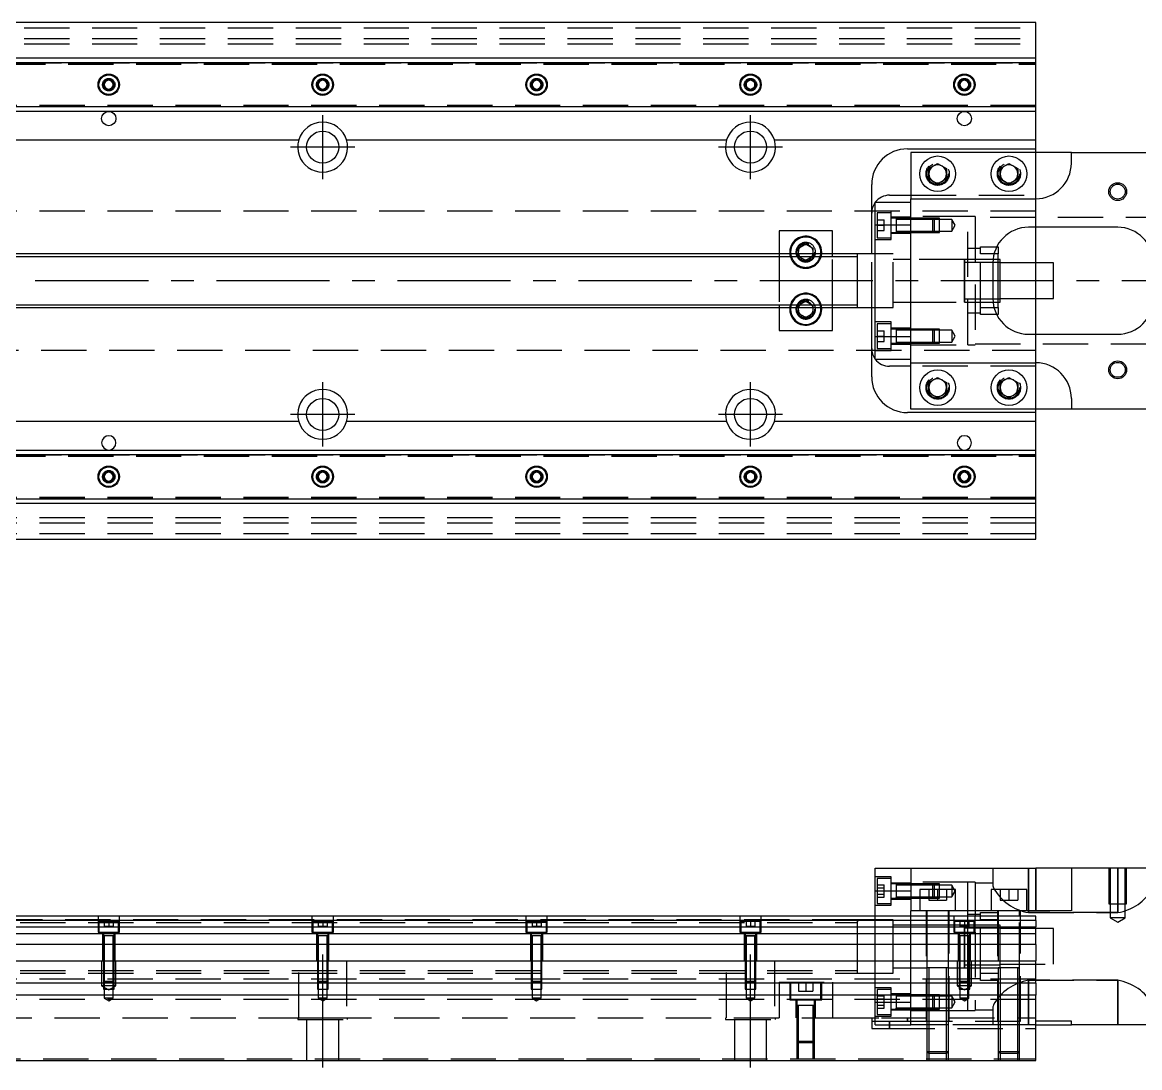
# Model space of a CAD drawing. Extents: x -11 to 962, y -257 to 77.
# Drawn here: x 475.8 to 789.2, y -220.8 to 72.5 of the extents above; entities that cross this region are included whole.
import ezdxf

# ---------------------------------------------------------------- set-up
doc = ezdxf.new("R2010")
doc.units = 0
doc.linetypes.add('CENTER', pattern=[50.8, 31.75, -6.35, 6.35, -6.35])
doc.linetypes.add('DASHED', pattern=[19.05, 12.7, -6.35])
doc.layers.get('0').update_dxf_attribs({"linetype": 'CONTINUOUS'})
doc.layers.add('CENTER', color=1, linetype='CENTER')

msp = doc.modelspace()

# ---------------------------------------------------------------- linework, layer by layer
at = {"color": 7, "linetype": 'CONTINUOUS'}
for p, q in [((760, 72.5), (455, 72.5)), ((760, 62.5), (760, 72.5)), ((455, 62.5), (760, 62.5)), ((455, 61.247728), (760, 61.247728)), ((760, 61.247728), (760, 62.5)), ((760, 48.752272), (760, 61.247728)), ((498.75, 55.721688), (500, 56.443376)), ((500, 56.443376), (501.25, 55.721688)), ((558.75, 55.721688), (560, 56.443376)), ((560, 56.443376), (561.25, 55.721688)), ((618.75, 55.721688), (620, 56.443376)), ((620, 56.443376), (621.25, 55.721688)), ((678.75, 55.721688), (680, 56.443376)), ((680, 56.443376), (681.25, 55.721688)), ((738.75, 55.721688), (740, 56.443376)), ((740, 56.443376), (741.25, 55.721688)), ((498.75, 54.278312), (498.75, 55.721688)), ((500, 53.556624), (498.75, 54.278312)), ((501.25, 54.278312), (500, 53.556624)), ((501.25, 55.721688), (501.25, 54.278312)), ((558.75, 54.278312), (558.75, 55.721688)), ((560, 53.556624), (558.75, 54.278312)), ((561.25, 54.278312), (560, 53.556624)), ((561.25, 55.721688), (561.25, 54.278312)), ((618.75, 54.278312), (618.75, 55.721688)), ((620, 53.556624), (618.75, 54.278312)), ((621.25, 54.278312), (620, 53.556624)), ((621.25, 55.721688), (621.25, 54.278312)), ((678.75, 54.278312), (678.75, 55.721688)), ((680, 53.556624), (678.75, 54.278312)), ((681.25, 54.278312), (680, 53.556624)), ((681.25, 55.721688), (681.25, 54.278312)), ((738.75, 54.278312), (738.75, 55.721688)), ((740, 53.556624), (738.75, 54.278312)), ((741.25, 54.278312), (740, 53.556624)), ((741.25, 55.721688), (741.25, 54.278312)), ((760, 48.752272), (455, 48.752272)), ((760, 47.5), (455, 47.5)), ((760, 47.5), (760, 48.752272)), ((760, 39.5), (760, 47.5)), ((455, 39.5), (553.291796, 39.5)), ((566.708204, 39.5), (673.291796, 39.5)), ((686.708204, 39.5), (760, 39.5)), ((760, 37), (760, 39.5)), ((724, 37), (760, 37)), ((725, 36), (725, 23)), ((770, 36), (725, 36)), ((760, 36), (760, 37)), ((770, 33), (770, 36)), ((770, 36), (793, 36)), ((730, 31.443376), (732.5, 32.886752)), ((730, 28.556624), (730, 31.443376)), ((732.5, 32.886752), (735, 31.443376)), ((735, 31.443376), (735, 28.556624)), ((750, 31.443376), (752.5, 32.886752)), ((750, 28.556624), (750, 31.443376)), ((752.5, 32.886752), (755, 31.443376)), ((755, 31.443376), (755, 28.556624)), ((732.5, 27.113248), (730, 28.556624)), ((735, 28.556624), (732.5, 27.113248)), ((752.5, 27.113248), (750, 28.556624)), ((755, 28.556624), (752.5, 27.113248)), ((714, 7.5), (714, 27)), ((715, 22), (725, 22)), ((715, 15.652476), (715, 22)), ((719, 24), (725, 24)), ((725, 15.652476), (725, 23)), ((725, 23), (760, 23)), ((703, 14), (688, 14)), ((688, 14), (688, 7.5)), ((703, 7.5), (703, 14)), ((715, 15.652476), (725, 15.652476)), ((715, -15.652476), (715, 15.652476)), ((725, -15.652476), (725, 15.652476)), ((725, -15.652476), (725, 15.652476)), ((783, 15), (758, 15)), ((760, 5), (760, 15)), ((693.5, 9.1547), (695.5, 10.309402)), ((695.5, 10.309402), (697.5, 9.1547)), ((749.069714, 9.5), (749.5, 9.5)), ((749.5, 9.5), (749.5, 7.5)), ((710, 7.5), (455, 7.5)), ((693.5, 7.5), (693.5, 9.1547)), ((697.5, 9.1547), (697.5, 7.5)), ((710, 7.5), (709.995, 7.5)), ((710, -7.500006), (710, 7.500006)), ((710.005, 7.5), (710, 7.5)), ((715, 7.5), (710, 7.5)), ((710, -6.951128), (710, 6.951128)), ((749.5, 7.5), (748.317542, 7.5)), ((749.5, -7.5), (749.5, 7.5)), ((748, 5), (748, -5)), ((749.5, 5.125), (748.000782, 5.125)), ((750, 6), (749.5, 6)), ((750, 5.125), (749.5, 5.125)), ((750, -6), (750, 6)), ((765, 5), (750, 5)), ((765, -5), (765, 5)), ((748.000782, -5.125), (749.5, -5.125)), ((749.5, -5.125), (750, -5.125)), ((749.5, -6), (750, -6)), ((750, -5), (765, -5)), ((760, -15), (760, -5)), ((455, -7.5), (710, -7.5)), ((688, -7.5), (688, -14)), ((693.5, -9.1547), (693.5, -7.5)), ((695.5, -10.309402), (693.5, -9.1547)), ((697.5, -9.1547), (695.5, -10.309402)), ((697.5, -7.5), (697.5, -9.1547)), ((703, -14), (703, -7.5)), ((709.995, -7.5), (710, -7.5)), ((710, -7.5), (710.005, -7.5)), ((710, -7.5), (715, -7.5)), ((714, -27), (714, -7.5)), ((748.317542, -7.5), (749.5, -7.5)), ((749.5, -7.5), (749.5, -9.5)), ((749.5, -9.5), (749.069714, -9.5)), ((688, -14), (703, -14)), ((715, -15.652476), (725, -15.652476)), ((715, -22), (715, -15.652476)), ((725, -23), (725, -15.652476)), ((758, -15), (783, -15)), ((715, -22), (725, -22)), ((725, -24), (719, -24)), ((725, -23), (760, -23)), ((725, -36), (725, -23)), ((730, -28.556624), (732.5, -27.113248)), ((732.5, -27.113248), (735, -28.556624)), ((750, -28.556624), (752.5, -27.113248)), ((752.5, -27.113248), (755, -28.556624)), ((730, -31.443376), (730, -28.556624)), ((735, -28.556624), (735, -31.443376)), ((750, -31.443376), (750, -28.556624)), ((755, -28.556624), (755, -31.443376)), ((732.5, -32.886752), (730, -31.443376)), ((735, -31.443376), (732.5, -32.886752)), ((752.5, -32.886752), (750, -31.443376)), ((755, -31.443376), (752.5, -32.886752)), ((770, -33), (770, -36)), ((760, -37), (724, -37)), ((770, -36), (725, -36)), ((760, -37), (760, -36)), ((760, -39.5), (760, -37)), ((793, -36), (770, -36)), ((553.291796, -39.5), (455, -39.5)), ((673.291796, -39.5), (566.708204, -39.5)), ((760, -39.5), (686.708204, -39.5)), ((760, -47.5), (760, -39.5)), ((455, -47.5), (760, -47.5)), ((455, -48.752272), (760, -48.752272)), ((760, -48.752272), (760, -47.5)), ((760, -61.247728), (760, -48.752272)), ((498.75, -54.278312), (500, -53.556624)), ((498.75, -55.721688), (498.75, -54.278312)), ((500, -56.443376), (498.75, -55.721688)), ((500, -53.556624), (501.25, -54.278312)), ((501.25, -55.721688), (500, -56.443376)), ((501.25, -54.278312), (501.25, -55.721688)), ((558.75, -54.278312), (560, -53.556624)), ((558.75, -55.721688), (558.75, -54.278312)), ((560, -56.443376), (558.75, -55.721688)), ((560, -53.556624), (561.25, -54.278312)), ((561.25, -55.721688), (560, -56.443376)), ((561.25, -54.278312), (561.25, -55.721688)), ((618.75, -54.278312), (620, -53.556624)), ((618.75, -55.721688), (618.75, -54.278312)), ((620, -56.443376), (618.75, -55.721688)), ((620, -53.556624), (621.25, -54.278312)), ((621.25, -55.721688), (620, -56.443376)), ((621.25, -54.278312), (621.25, -55.721688)), ((678.75, -54.278312), (680, -53.556624)), ((678.75, -55.721688), (678.75, -54.278312)), ((680, -56.443376), (678.75, -55.721688)), ((680, -53.556624), (681.25, -54.278312)), ((681.25, -55.721688), (680, -56.443376)), ((681.25, -54.278312), (681.25, -55.721688)), ((738.75, -54.278312), (740, -53.556624)), ((738.75, -55.721688), (738.75, -54.278312)), ((740, -56.443376), (738.75, -55.721688)), ((740, -53.556624), (741.25, -54.278312)), ((741.25, -55.721688), (740, -56.443376)), ((741.25, -54.278312), (741.25, -55.721688)), ((760, -61.247728), (455, -61.247728)), ((760, -62.5), (455, -62.5)), ((760, -62.5), (760, -61.247728)), ((760, -72.5), (760, -62.5)), ((455, -72.5), (760, -72.5)), ((715, -164.8), (725, -164.8)), ((715, -171.147524), (715, -164.8)), ((725, -164.8), (725, -176.8)), ((725, -164.8), (760, -164.8)), ((760, -176.8), (760, -164.8)), ((770, -164.8), (760, -164.8)), ((770, -164.8), (770, -176.8)), ((793, -164.8), (770, -164.8)), ((715, -171.147524), (725, -171.147524)), ((715, -178.3), (715, -171.147524)), ((737.5, -170.8), (727.5, -170.8)), ((727.5, -170.8), (727.5, -176.8)), ((737.5, -176.8), (737.5, -170.8)), ((757.5, -170.8), (747.5, -170.8)), ((747.5, -170.8), (747.5, -176.8)), ((757.5, -176.8), (757.5, -170.8)), ((760, -178.3), (450.5, -178.3)), ((725, -178.3), (725, -176.8)), ((770, -176.8), (725, -176.8)), ((760, -179.552272), (760, -178.3)), ((760, -179.552272), (450.5, -179.552272)), ((450.5, -181.32668), (760, -181.32668)), ((622.75, -180.05), (617.25, -180.05)), ((710, -186.8), (710, -179.299994)), ((710, -194.300006), (710, -179.299994)), ((710, -190.8), (710, -180.05)), ((740, -186.8), (740, -180.799994)), ((740, -192.800006), (740, -180.799994)), ((740, -181.675), (740, -182.8)), ((741, -181.675), (740, -181.675)), ((742.75, -181.675), (741, -181.675)), ((744.5, -181.675), (742.75, -181.675)), ((749.5, -181.675), (744.5, -181.675)), ((750, -181.675), (749.5, -181.675)), ((760, -179.552272), (760, -181.32668)), ((760, -183.223076), (760, -181.32668)), ((760, -183.223076), (450.5, -183.223076)), ((740, -182.8), (740, -183.799788)), ((760, -186.277372), (760, -183.223076)), ((760, -186.277372), (450.5, -186.277372)), ((760, -186.277372), (760, -190.8)), ((0, -190.8), (760, -190.8)), ((710, -193.55), (710, -190.8)), ((760, -197.1), (760, -190.8)), ((710, -194.300006), (710, -193.55)), ((740, -191.925), (750, -191.925)), ((760, -197.1), (0, -197.1)), ((760, -197.1), (760, -200.5)), ((760, -200.5), (0, -200.5)), ((760, -218.8), (760, -200.5)), ((770, -207.8), (760, -207.8)), ((760, -208.8), (770, -208.8)), ((770, -208.8), (770, -207.8)), ((793, -208.8), (770, -208.8)), ((0, -218.8), (760, -218.8))]:
    msp.add_line(p, q, dxfattribs=at)
at = {"color": 3, "linetype": 'DASHED'}
for p, q in [((0, 71), (760, 71)), ((0, 68), (760, 68)), ((0, 66.5), (760, 66.5)), ((450.5, 61.1), (760, 61.1)), ((450.5, 60.8), (760, 60.8)), ((455, 61.1147), (760, 61.1147)), ((501.477374, 55.25955), (501.5, 55)), ((561.477374, 55.25955), (561.5, 55)), ((621.477374, 55.25955), (621.5, 55)), ((681.477374, 55.25955), (681.5, 55)), ((738.5, 55), (738.52041, 55.24661)), ((760, 49.2), (450.5, 49.2)), ((760, 48.9), (450.5, 48.9)), ((760, 48.8853), (455, 48.8853)), ((760, 24), (760, 36)), ((729.5, 30), (729.520026, 30.346056)), ((749.5, 30), (749.520026, 30.346056)), ((725, 24), (760, 24)), ((725, 15.652476), (725, 22)), ((760, 23), (760, 24)), ((760, 15), (760, 23)), ((760, 19.5), (61.969694, 19.5)), ((719.5, 19.55635), (715, 19.55635)), ((715.5, 19.05635), (715.5, 12.05635)), ((719.5, 19.05635), (715.5, 19.05635)), ((719.5, 11.55635), (719.5, 19.55635)), ((715.5, 17.05635), (717.5, 17.05635)), ((717.5, 15.55635), (717.5, 17.05635)), ((725, 17.80635), (719.5, 17.80635)), ((720.9, 17.55635), (719.5, 17.55635)), ((720.9, 17.55635), (720.895, 17.55635)), ((720.9, 17.556354), (720.9, 13.556344)), ((720.9, 17.556354), (720.9, 13.556344)), ((720.9, 17.55635), (720.9, 17.339888)), ((720.905, 17.55635), (720.9, 17.55635)), ((725, 17.55635), (720.9, 17.55635)), ((720.9, 17.339888), (720.9, 13.77281)), ((725, 17.20635), (720.9, 17.20635)), ((741, 18), (725, 18)), ((731.15, 17.55635), (725, 17.55635)), ((731.150006, 17.556344), (725, 17.556344)), ((731.5, 17.20635), (725, 17.20635)), ((731.15, 13.55635), (731.15, 17.55635)), ((731.5, 17.20635), (731.15, 17.55635)), ((733, 17.556344), (731.150006, 17.556344)), ((731.5, 17.20635), (731.5, 13.90635)), ((733, 17.20635), (731.5, 17.20635)), ((733, 13.556354), (733, 17.556344)), ((736.5, 17.20635), (733, 17.20635)), ((736.5, 17.20635), (736.5, 13.90635)), ((737.452628, 15.55635), (736.5, 17.20635)), ((741, -18), (741, 18)), ((743, 18), (741, 18)), ((743, 18), (743, -18)), ((798, 17.75), (743, 17.75)), ((715.5, 15.55635), (717.5, 15.55635)), ((715.5, 14.05635), (717.5, 14.05635)), ((717.5, 14.05635), (717.5, 15.55635)), ((719.5, 13.55635), (720.9, 13.55635)), ((719.5, 13.30635), (725, 13.30635)), ((720.895, 13.55635), (720.9, 13.55635)), ((720.9, 13.90635), (725, 13.90635)), ((720.9, 13.77281), (720.9, 13.55635)), ((720.9, 13.55635), (720.905, 13.55635)), ((720.9, 13.55635), (725, 13.55635)), ((725, 13.90635), (731.5, 13.90635)), ((725, 13.556354), (731.150006, 13.556354)), ((725, 13.55635), (731.15, 13.55635)), ((731.15, 13.55635), (731.5, 13.90635)), ((731.150006, 13.556354), (733, 13.556354)), ((731.5, 13.90635), (733, 13.90635)), ((733, 13.90635), (736.5, 13.90635)), ((736.5, 13.90635), (737.452628, 15.55635)), ((715, 11.55635), (719.5, 11.55635)), ((715.5, 12.05635), (719.5, 12.05635)), ((744.5, 9.5), (749.069714, 9.5)), ((744.5, 7.5), (744.5, 9.5)), ((688, 7.5), (688, 6.75)), ((688, 6.75), (688, -6.75)), ((693, 8), (693.018502, 8.303588)), ((693.5, 6.8453), (693.5, 7.5)), ((693.665064, 6.75), (693.5, 6.8453)), ((695.5, 5.690598), (693.665064, 6.75)), ((697.334936, 6.75), (695.5, 5.690598)), ((697.5, 6.8453), (697.334936, 6.75)), ((697.5, 7.5), (697.5, 6.8453)), ((703, 6.75), (703, 7.5)), ((703, -6.75), (703, 6.75)), ((710, 6.951128), (710, 7.5)), ((714, -7.5), (714, 7.5)), ((720, 7.5), (715, 7.5)), ((720, -7.5), (720, 7.5)), ((744.5, 9), (741, 9)), ((744.5, -7.5), (744.5, 7.5)), ((748.317542, 7.5), (744.5, 7.5)), ((725, 6), (720, 6)), ((740.005, 6), (725, 6)), ((748.050126, 6), (739.995, 6)), ((740, -6.000006), (740, 6.000006)), ((740, 5.325034), (740, 6)), ((740, 6), (740, -5.999164)), ((748.000782, 5.125), (740, 5.125)), ((749.5, 6), (748.050126, 6)), ((760, -5), (760, 5)), ((693.665064, -6.75), (695.5, -5.690598)), ((695.5, -5.690598), (697.334936, -6.75)), ((720, -6), (725, -6)), ((725, -6), (740.005, -6)), ((739.995, -6), (748.050126, -6)), ((740, -5.125), (748.000782, -5.125)), ((740, -6), (740, -5.325218)), ((740, -5.999164), (740, -6)), ((748.050126, -6), (749.5, -6)), ((688, -6.75), (688, -7.5)), ((693, -8), (693.018502, -7.696412)), ((693.5, -6.8453), (693.665064, -6.75)), ((693.5, -7.5), (693.5, -6.8453)), ((697.334936, -6.75), (697.5, -6.8453)), ((697.5, -6.8453), (697.5, -7.5)), ((703, -7.5), (703, -6.75)), ((710, -7.5), (710, -6.951128)), ((715, -7.5), (720, -7.5)), ((741, -9), (744.5, -9)), ((744.5, -7.5), (748.317542, -7.5)), ((744.5, -9.5), (744.5, -7.5)), ((719.5, -11.55635), (715, -11.55635)), ((715.5, -12.05635), (715.5, -19.05635)), ((719.5, -12.05635), (715.5, -12.05635)), ((719.5, -19.55635), (719.5, -11.55635)), ((749.069714, -9.5), (744.5, -9.5)), ((715.5, -14.05635), (717.5, -14.05635)), ((715.5, -15.55635), (717.5, -15.55635)), ((717.5, -15.55635), (717.5, -14.05635)), ((717.5, -17.05635), (717.5, -15.55635)), ((725, -13.30635), (719.5, -13.30635)), ((720.9, -13.55635), (719.5, -13.55635)), ((720.9, -13.55635), (720.895, -13.55635)), ((720.9, -13.556344), (720.9, -17.556354)), ((720.9, -13.556344), (720.9, -17.556354)), ((720.9, -13.55635), (720.9, -13.77281)), ((720.905, -13.55635), (720.9, -13.55635)), ((725, -13.55635), (720.9, -13.55635)), ((720.9, -13.77281), (720.9, -17.339888)), ((725, -13.90635), (720.9, -13.90635)), ((731.15, -13.55635), (725, -13.55635)), ((731.15, -13.556352), (725, -13.556354)), ((731.5, -13.90635), (725, -13.90635)), ((725, -22), (725, -15.652476)), ((731.15, -17.55635), (731.15, -13.55635)), ((731.5, -13.90635), (731.15, -13.55635)), ((733, -13.556354), (731.15, -13.556352)), ((731.5, -13.90635), (731.5, -17.20635)), ((733, -13.90635), (731.5, -13.90635)), ((733, -17.556344), (733, -13.556354)), ((736.5, -13.90635), (733, -13.90635)), ((736.5, -13.90635), (736.5, -17.20635)), ((737.452628, -15.55635), (736.5, -13.90635)), ((736.5, -17.20635), (737.452628, -15.55635)), ((760, -23), (760, -15)), ((715.5, -17.05635), (717.5, -17.05635)), ((719.5, -17.55635), (720.9, -17.55635)), ((719.5, -17.80635), (725, -17.80635)), ((720.895, -17.55635), (720.9, -17.55635)), ((720.9, -17.20635), (725, -17.20635)), ((720.9, -17.339888), (720.9, -17.55635)), ((720.9, -17.55635), (720.905, -17.55635)), ((720.9, -17.55635), (725, -17.55635)), ((725, -17.20635), (731.5, -17.20635)), ((725, -17.556344), (731.15, -17.556346)), ((725, -17.55635), (731.15, -17.55635)), ((725, -18), (741, -18)), ((731.15, -17.55635), (731.5, -17.20635)), ((731.15, -17.556346), (733, -17.556344)), ((731.5, -17.20635), (733, -17.20635)), ((733, -17.20635), (736.5, -17.20635)), ((741, -18), (743, -18)), ((743, -17.75), (798, -17.75)), ((61.969694, -19.5), (760, -19.5)), ((715, -19.55635), (719.5, -19.55635)), ((715.5, -19.05635), (719.5, -19.05635)), ((760, -24), (725, -24)), ((760, -24), (760, -23)), ((760, -36), (760, -24)), ((729.5, -30), (729.520026, -29.653944)), ((749.5, -30), (749.520026, -29.653944)), ((450.5, -48.9), (760, -48.9)), ((450.5, -49.2), (760, -49.2)), ((455, -48.8853), (760, -48.8853)), ((501.477374, -54.74045), (501.5, -55)), ((561.477374, -54.74045), (561.5, -55)), ((621.477374, -54.74045), (621.5, -55)), ((681.477374, -54.74045), (681.5, -55)), ((741.477374, -54.74045), (741.5, -55)), ((760, -60.8), (450.5, -60.8)), ((760, -61.1), (450.5, -61.1)), ((760, -61.1147), (455, -61.1147)), ((760, -66.5), (0, -66.5)), ((760, -68), (0, -68)), ((760, -71), (0, -71)), ((748, -164.8), (748, -169.768778)), ((758, -177.309874), (758, -164.8)), ((758, -164.8), (758, -176.8)), ((760, -164.8), (760, -176.8)), ((780.500006, -164.8), (780.500006, -174.8)), ((780.9, -164.8), (780.9, -174.8)), ((783, -164.8), (783, -177.309874)), ((783, -177.309874), (783, -164.8)), ((785.1, -174.8), (785.1, -164.8)), ((785.499994, -174.8), (785.499994, -164.8)), ((719.5, -167.24365), (715, -167.24365)), ((715.5, -167.74365), (715.5, -171.24365)), ((719.5, -167.74365), (715.5, -167.74365)), ((719.5, -175.24365), (719.5, -167.24365)), ((725, -168.99365), (719.5, -168.99365)), ((741, -168.8), (725, -168.8)), ((741, -176.8), (741, -168.8)), ((743, -168.8), (741, -168.8)), ((743, -168.8), (743, -178.3)), ((748, -169.05), (743, -169.05)), ((715.5, -169.5116), (717.5, -169.5116)), ((715.5, -170.377626), (717.5, -170.377626)), ((715.5, -171.24365), (715.5, -174.74365)), ((715.5, -172.109676), (717.5, -172.109676)), ((717.5, -170.377626), (717.5, -169.5116)), ((717.5, -172.109676), (717.5, -170.377626)), ((717.5, -172.975702), (717.5, -172.109676)), ((720.9, -169.24365), (719.5, -169.24365)), ((720.9, -169.24365), (720.895, -169.24365)), ((720.9, -169.243646), (720.9, -173.243656)), ((720.9, -169.243646), (720.9, -169.59365)), ((720.9, -169.24365), (720.9, -169.460318)), ((725, -169.24365), (720.9, -169.24365)), ((720.905, -169.24365), (720.9, -169.24365)), ((720.9, -169.460318), (720.9, -171.24365)), ((720.9, -169.59365), (720.9, -171.110606)), ((725, -169.59365), (720.9, -169.59365)), ((720.9, -171.110606), (720.9, -171.376696)), ((720.9, -171.24365), (720.9, -173.243656)), ((720.9, -171.24365), (720.9, -173.026942)), ((720.9, -171.376696), (720.9, -172.89365)), ((731.15, -169.24365), (725, -169.24365)), ((731.15, -169.243654), (725, -169.243656)), ((731.5, -169.59365), (725, -169.59365)), ((730, -170.8), (730, -173.8)), ((731.15, -170.8), (731.15, -169.24365)), ((731.5, -169.59365), (731.15, -169.24365)), ((733, -169.243656), (731.15, -169.243654)), ((731.15, -171.24365), (731.15, -170.8)), ((731.15, -173.24365), (731.15, -171.24365)), ((731.5, -169.59365), (731.5, -170.8)), ((733, -169.59365), (731.5, -169.59365)), ((731.5, -170.8), (731.5, -171.24365)), ((731.5, -171.24365), (731.5, -172.89365)), ((732.5, -170.8), (732.5, -173.8)), ((733, -170.8), (733, -169.243656)), ((736.5, -169.59365), (733, -169.59365)), ((733, -173.243646), (733, -170.8)), ((735, -170.8), (735, -173.8)), ((736.5, -169.59365), (736.5, -172.89365)), ((737.452628, -171.24365), (736.5, -169.59365)), ((736.5, -172.89365), (737.452628, -171.24365)), ((748, -169.768778), (748.034792, -170.0357)), ((748.034792, -170.0357), (748.13642, -170.341226)), ((750, -170.8), (750, -173.8)), ((752.5, -170.8), (752.5, -173.8)), ((755, -170.8), (755, -173.8)), ((715, -175.24365), (719.5, -175.24365)), ((715.5, -172.975702), (717.5, -172.975702)), ((715.5, -174.74365), (719.5, -174.74365)), ((719.5, -173.24365), (720.905, -173.24365)), ((719.5, -173.49365), (725, -173.49365)), ((720.895, -173.24365), (725, -173.24365)), ((720.9, -172.89365), (720.9, -173.243656)), ((720.9, -172.89365), (725, -172.89365)), ((720.9, -173.026942), (720.9, -173.24365)), ((720.9, -173.026942), (720.9, -173.24365)), ((720.9, -173.24365), (720.9, -173.026984)), ((725, -172.89365), (727.5, -172.89365)), ((725, -173.243646), (727.5, -173.243646)), ((725, -173.24365), (727.5, -173.24365)), ((727.5, -172.89365), (731.5, -172.89365)), ((727.5, -173.243646), (731.15, -173.243648)), ((727.5, -173.24365), (731.15, -173.24365)), ((730, -173.8), (732.5, -173.8)), ((731.15, -173.24365), (731.5, -172.89365)), ((731.15, -173.243648), (733, -173.243646)), ((731.5, -172.89365), (733, -172.89365)), ((732.5, -173.8), (735, -173.8)), ((733, -172.89365), (736.5, -172.89365)), ((750, -173.8), (752.5, -173.8)), ((752.5, -173.8), (755, -173.8)), ((780.500006, -174.8), (785.499994, -174.8)), ((780.9, -174.8), (780.9, -178.8)), ((785.1, -178.8), (785.1, -174.8)), ((497, -178.3), (497, -182.8)), ((503, -182.8), (503, -178.3)), ((557, -178.3), (557, -182.8)), ((563, -182.8), (563, -178.3)), ((617, -178.3), (617, -182.8)), ((623, -182.8), (623, -178.3)), ((677, -178.3), (677, -182.8)), ((683, -182.8), (683, -178.3)), ((715, -190.8), (715, -178.3)), ((725, -190.8), (725, -178.3)), ((729.25, -176.8), (729.25, -207.8)), ((729.5, -176.8), (729.5, -178.3)), ((729.5, -178.3), (729.5, -190.8)), ((735.5, -178.3), (735.5, -176.8)), ((735.5, -190.8), (735.5, -178.3)), ((735.75, -207.8), (735.75, -176.8)), ((737, -178.3), (737, -182.8)), ((741, -178.3), (741, -176.8)), ((744.5, -177.8), (741, -177.8)), ((741, -179.8), (741, -178.3)), ((743, -182.8), (743, -178.3)), ((744.5, -177.3), (749.5, -177.3)), ((744.5, -178.3), (744.5, -177.3)), ((744.5, -179.3), (744.5, -178.3)), ((749.25, -176.8), (749.25, -207.8)), ((749.5, -176.8), (749.5, -178.3)), ((749.5, -178.3), (749.5, -192.805)), ((755.5, -178.3), (755.5, -176.8)), ((755.5, -192.805), (755.5, -178.3)), ((755.75, -207.8), (755.75, -176.8)), ((758, -176.8), (758, -177.309874)), ((758, -177.309874), (783, -177.309874)), ((783, -177.309874), (758, -177.309874)), ((37, -180.05), (710, -180.05)), ((710.005, -179.3), (450.5, -179.3)), ((502.75, -179.8), (497.25, -179.8)), ((497.25, -179.8), (497.25, -182.8)), ((498.75, -179.8), (498.75, -181.1)), ((498.75, -181.1), (500, -181.1)), ((500, -179.8), (500, -181.1)), ((500, -181.1), (501.25, -181.1)), ((501.25, -179.8), (501.25, -181.1)), ((502.75, -182.8), (502.75, -179.8)), ((562.75, -179.8), (557.25, -179.8)), ((557.25, -179.8), (557.25, -182.8)), ((558.75, -179.8), (558.75, -181.1)), ((558.75, -181.1), (560, -181.1)), ((560, -179.8), (560, -181.1)), ((560, -181.1), (561.25, -181.1)), ((561.25, -179.8), (561.25, -181.1)), ((562.75, -182.8), (562.75, -179.8)), ((622.75, -179.8), (617.25, -179.8)), ((617.25, -179.8), (617.25, -182.8)), ((618.75, -179.8), (618.75, -181.1)), ((618.75, -181.1), (620, -181.1)), ((620, -179.8), (620, -181.1)), ((620, -181.1), (621.25, -181.1)), ((621.25, -179.8), (621.25, -181.1)), ((622.75, -182.8), (622.75, -179.8)), ((682.75, -179.8), (677.25, -179.8)), ((677.25, -179.8), (677.25, -182.8)), ((678.75, -179.8), (678.75, -181.1)), ((678.75, -181.1), (680, -181.1)), ((680, -179.8), (680, -181.1)), ((680, -181.1), (681.25, -181.1)), ((681.25, -179.8), (681.25, -181.1)), ((682.75, -182.8), (682.75, -179.8)), ((715, -179.3), (709.995, -179.3)), ((710, -179.3), (710, -179.849038)), ((710, -179.848872), (710, -179.3)), ((710, -186.599934), (710, -179.848872)), ((720, -179.3), (715, -179.3)), ((720, -186.8), (720, -179.3)), ((725, -180.8), (720, -180.8)), ((729.5, -180.8), (725, -180.8)), ((735.5, -180.8), (729.5, -180.8)), ((737.25, -180.8), (735.5, -180.8)), ((742.75, -179.8), (737.25, -179.8)), ((737.25, -179.8), (737.25, -182.8)), ((740.005, -180.8), (737.25, -180.8)), ((738.75, -179.8), (738.75, -181.1)), ((738.75, -181.1), (740, -181.1)), ((741, -180.8), (739.995, -180.8)), ((740, -179.8), (740, -181.1)), ((740, -180.8), (740, -182.799258)), ((740, -181.474966), (740, -180.8)), ((740, -181.1), (741.25, -181.1)), ((741, -182.8), (741, -179.8)), ((742.75, -180.8), (741, -180.8)), ((741.25, -179.8), (741.25, -181.1)), ((742.75, -182.8), (742.75, -179.8)), ((744.5, -180.8), (742.75, -180.8)), ((744.5, -194.3), (744.5, -179.3)), ((749.5, -179.3), (744.5, -179.3)), ((749.5, -180.8), (744.5, -180.8)), ((750, -180.8), (749.5, -180.8)), ((750, -186.8), (750, -180.8)), ((785.1, -178.8), (780.9, -178.8)), ((780.9, -178.8), (783, -180.012436)), ((783, -180.012436), (785.1, -178.8)), ((497, -182.8), (503, -182.8)), ((498.25, -182.8), (498.25, -190.8)), ((499.998804, -183.8), (498.499994, -183.8)), ((498.5, -182.8), (498.5, -183.8)), ((498.5, -183.795), (498.5, -183.8)), ((498.624678, -183.8), (498.5, -183.8)), ((498.5, -183.8), (498.5, -183.805)), ((498.5, -183.8), (498.5, -190.8)), ((499.998804, -183.8), (498.624678, -183.8)), ((498.75, -183.8), (498.75, -190.8)), ((501.500006, -183.8), (499.998804, -183.8)), ((501.37533, -183.8), (499.998804, -183.8)), ((501.25, -190.8), (501.25, -183.8)), ((501.5, -183.8), (501.37533, -183.8)), ((501.5, -183.8), (501.5, -182.8)), ((501.5, -183.8), (501.5, -183.795)), ((501.5, -183.805), (501.5, -183.8)), ((501.5, -190.8), (501.5, -183.8)), ((501.75, -190.8), (501.75, -182.8)), ((557, -182.8), (563, -182.8)), ((558.25, -182.8), (558.25, -190.8)), ((559.998804, -183.8), (558.499994, -183.8)), ((558.5, -182.8), (558.5, -183.8)), ((558.5, -183.795), (558.5, -183.8)), ((558.624678, -183.8), (558.5, -183.8)), ((558.5, -183.8), (558.5, -183.805)), ((558.5, -183.8), (558.5, -190.8)), ((559.998804, -183.8), (558.624678, -183.8)), ((558.75, -183.8), (558.75, -190.8)), ((561.500006, -183.8), (559.998804, -183.8)), ((561.37533, -183.8), (559.998804, -183.8)), ((561.25, -190.8), (561.25, -183.8)), ((561.5, -183.8), (561.37533, -183.8)), ((561.5, -183.8), (561.5, -182.8)), ((561.5, -183.8), (561.5, -183.795)), ((561.5, -183.805), (561.5, -183.8)), ((561.5, -190.8), (561.5, -183.8)), ((561.75, -190.8), (561.75, -182.8)), ((617, -182.8), (623, -182.8)), ((618.25, -182.8), (618.25, -190.8)), ((619.998804, -183.8), (618.499994, -183.8)), ((618.5, -182.8), (618.5, -183.8)), ((618.5, -183.795), (618.5, -183.8)), ((618.624678, -183.8), (618.5, -183.8)), ((618.5, -183.8), (618.5, -183.805)), ((618.5, -183.8), (618.5, -190.8)), ((619.998804, -183.8), (618.624678, -183.8)), ((618.75, -183.8), (618.75, -190.8)), ((621.500006, -183.8), (619.998804, -183.8)), ((621.37533, -183.8), (619.998804, -183.8)), ((621.25, -190.8), (621.25, -183.8)), ((621.5, -183.8), (621.37533, -183.8)), ((621.5, -183.8), (621.5, -182.8)), ((621.5, -183.8), (621.5, -183.795)), ((621.5, -183.805), (621.5, -183.8)), ((621.5, -190.8), (621.5, -183.8)), ((621.75, -190.8), (621.75, -182.8)), ((677, -182.8), (683, -182.8)), ((678.25, -182.8), (678.25, -190.8)), ((681.500006, -183.8), (678.499994, -183.8)), ((679.998804, -183.8), (678.499994, -183.8)), ((681.500006, -183.8), (678.499994, -183.8)), ((678.5, -182.8), (678.5, -183.8)), ((678.5, -183.795), (678.5, -183.8)), ((678.5, -183.8), (678.62467, -183.8)), ((678.624678, -183.8), (678.5, -183.8)), ((678.5, -183.8), (678.5, -183.805)), ((678.5, -183.8), (678.5, -190.8)), ((678.62467, -183.8), (681.375392, -183.8)), ((679.998804, -183.8), (678.624678, -183.8)), ((678.75, -183.8), (678.75, -190.8)), ((681.500006, -183.8), (679.998804, -183.8)), ((681.37533, -183.8), (679.998804, -183.8)), ((681.25, -190.8), (681.25, -183.8)), ((681.5, -183.8), (681.37533, -183.8)), ((681.375392, -183.8), (681.5, -183.8)), ((681.5, -183.8), (681.5, -182.8)), ((681.5, -183.8), (681.5, -183.795)), ((681.5, -183.805), (681.5, -183.8)), ((681.5, -190.8), (681.5, -183.8)), ((681.75, -190.8), (681.75, -182.8)), ((737, -182.8), (743, -182.8)), ((738.25, -182.8), (738.25, -190.8)), ((740, -183.8), (738.499994, -183.8)), ((738.5, -182.8), (738.5, -183.8)), ((738.5, -183.795), (738.5, -183.8)), ((738.624678, -183.8), (738.5, -183.8)), ((738.5, -183.8), (738.5, -183.805)), ((738.5, -183.8), (738.5, -190.8)), ((739.998804, -183.8), (738.624678, -183.8)), ((738.75, -183.8), (738.75, -190.8)), ((741.37533, -183.8), (739.998804, -183.8)), ((740, -182.799258), (740, -183.799914)), ((740, -183.799788), (740, -191.925)), ((740, -183.799914), (740, -186.599974)), ((741.500006, -183.8), (740, -183.8)), ((741, -183.799304), (741, -182.8)), ((741, -186.8), (741, -183.799304)), ((741.25, -190.8), (741.25, -183.8)), ((741.5, -183.8), (741.37533, -183.8)), ((741.5, -183.8), (741.5, -182.8)), ((741.5, -183.8), (741.5, -183.795)), ((741.5, -183.805), (741.5, -183.8)), ((741.5, -190.8), (741.5, -183.8)), ((741.75, -190.8), (741.75, -182.8)), ((743, -182.8), (743, -204.8)), ((755.5, -181.8), (750, -181.8)), ((760, -181.8), (755.5, -181.8)), ((765, -181.8), (760, -181.8)), ((765, -186.8), (765, -181.8)), ((710, -190.80023), (710, -186.599934)), ((720, -190.8), (720, -186.8)), ((740, -186.599974), (740, -192.799164)), ((741, -198.8), (741, -186.8)), ((750, -192.8), (750, -186.8)), ((765, -191.8), (765, -186.8)), ((498, -190.8), (498, -197.8)), ((498.5, -190.8), (498.5, -196.55)), ((498.500006, -190.8), (498.500002, -196.55)), ((498.75, -190.8), (498.75, -196.8)), ((501.25, -196.8), (501.25, -190.8)), ((501.499998, -196.55), (501.499994, -190.8)), ((501.5, -196.55), (501.5, -190.8)), ((502, -197.8), (502, -190.8)), ((553.291796, -206.8), (553.291796, -190.8)), ((558.5, -190.8), (558.5, -196.55)), ((558.500006, -190.8), (558.500002, -196.55)), ((558.75, -190.8), (558.75, -196.8)), ((561.25, -196.8), (561.25, -190.8)), ((561.499998, -196.55), (561.499994, -190.8)), ((561.5, -196.55), (561.5, -190.8)), ((566.708204, -190.8), (566.708204, -206.8)), ((618.5, -190.8), (618.5, -196.55)), ((618.500006, -190.8), (618.500002, -196.55)), ((618.75, -190.8), (618.75, -196.8)), ((621.25, -196.8), (621.25, -190.8)), ((621.499998, -196.55), (621.499994, -190.8)), ((621.5, -196.55), (621.5, -190.8)), ((673.291796, -206.8), (673.291796, -190.8)), ((678.5, -190.8), (678.5, -196.55)), ((678.500006, -190.8), (678.500002, -196.55)), ((678.75, -190.8), (678.75, -196.8)), ((681.25, -196.8), (681.25, -190.8)), ((681.499998, -196.55), (681.499994, -190.8)), ((681.5, -196.55), (681.5, -190.8)), ((686.708204, -190.8), (686.708204, -206.8)), ((710, -193.750962), (710, -190.80023)), ((715, -197.1), (715, -190.8)), ((720, -194.3), (720, -190.8)), ((725, -197.1), (725, -190.8)), ((729.5, -190.8), (729.5, -192.8)), ((735.5, -192.8), (735.5, -190.8)), ((738, -190.8), (738, -197.8)), ((738.5, -190.8), (738.5, -196.55)), ((738.500006, -190.8), (738.500006, -196.550006)), ((738.75, -190.8), (738.75, -196.8)), ((741.25, -196.8), (741.25, -190.8)), ((741.499994, -196.550006), (741.499994, -190.8)), ((741.5, -196.55), (741.5, -190.8)), ((742, -197.8), (742, -190.8)), ((37, -193.55), (710, -193.55)), ((37, -194.3), (710, -194.3)), ((558.5, -193.55), (558.75, -193.55)), ((558.5, -194.3), (558.75, -194.3)), ((558.75, -193.55), (561.25, -193.55)), ((558.75, -194.3), (561.25, -194.3)), ((561.25, -193.55), (561.5, -193.55)), ((561.25, -194.3), (561.5, -194.3)), ((709.995, -194.3), (710, -194.3)), ((710, -194.299332), (710, -193.750962)), ((710, -194.3), (710, -194.299332)), ((710, -194.3), (710.005, -194.3)), ((710, -194.3), (715, -194.3)), ((715, -194.3), (720, -194.3)), ((720, -192.8), (725, -192.8)), ((725, -192.8), (729.39999, -192.8)), ((729.39999, -192.8), (729.5, -192.8)), ((735.500006, -192.8), (729.499994, -192.8)), ((729.5, -192.795), (729.5, -192.8)), ((729.849602, -192.8), (729.5, -192.8)), ((729.5, -192.8), (729.5, -197.1)), ((729.5, -192.8), (729.5, -192.805)), ((735.15035, -192.8), (729.849602, -192.8)), ((730, -192.8), (730, -197.1)), ((735, -197.1), (735, -192.8)), ((735.5, -192.8), (735.15035, -192.8)), ((735.5, -192.8), (735.5, -192.795)), ((735.5, -197.1), (735.5, -192.8)), ((735.5, -192.805), (735.5, -192.8)), ((735.5, -192.8), (735.60001, -192.8)), ((735.60001, -192.8), (740.005, -192.8)), ((739.995, -192.8), (749.39999, -192.8)), ((740, -192.800006), (740, -191.925)), ((740, -192.799164), (740, -192.8)), ((740.005, -192.8), (749.5, -192.8)), ((744.5, -194.3), (749.5, -194.3)), ((744.5, -196.3), (744.5, -194.3)), ((749.39999, -192.8), (749.5, -192.8)), ((755.500006, -192.8), (749.499994, -192.8)), ((755.500006, -192.8), (749.499994, -192.8)), ((749.5, -192.795), (749.5, -200.5)), ((749.5, -192.8), (749.84965, -192.8)), ((749.849602, -192.8), (749.5, -192.8)), ((755.15035, -192.8), (749.849602, -192.8)), ((750, -191.8), (765, -191.8)), ((750, -192.8), (750, -200.5)), ((755, -200.5), (755, -192.8)), ((755.150204, -192.8), (755.5, -192.8)), ((755.5, -192.8), (755.15035, -192.8)), ((755.5, -200.5), (755.5, -192.795)), ((760, -195.95), (0, -195.95)), ((498.5, -196.55), (501.5, -196.55)), ((498.5, -196.55), (498.75, -196.8)), ((498.500002, -196.55), (498.500006, -197.1)), ((498.500006, -197.1), (498.500006, -198.8)), ((501.25, -196.8), (498.75, -196.8)), ((498.75, -196.8), (498.75, -198.8)), ((501.25, -196.8), (501.5, -196.55)), ((501.25, -198.8), (501.25, -196.8)), ((501.499994, -197.1), (501.499998, -196.55)), ((501.499994, -198.8), (501.499994, -197.1)), ((558.5, -196.55), (561.5, -196.55)), ((558.5, -196.55), (558.75, -196.8)), ((558.500002, -196.55), (558.500006, -197.1)), ((558.500006, -197.1), (558.500006, -198.8)), ((561.25, -196.8), (558.75, -196.8)), ((558.75, -196.8), (558.75, -198.8)), ((561.25, -196.8), (561.5, -196.55)), ((561.25, -198.8), (561.25, -196.8)), ((561.499994, -197.1), (561.499998, -196.55)), ((561.499994, -198.8), (561.499994, -197.1)), ((618.5, -196.55), (621.5, -196.55)), ((618.5, -196.55), (618.75, -196.8)), ((618.500002, -196.55), (618.500006, -197.1)), ((618.500006, -197.1), (618.500006, -198.8)), ((621.25, -196.8), (618.75, -196.8)), ((618.75, -196.8), (618.75, -198.8)), ((621.25, -196.8), (621.5, -196.55)), ((621.25, -198.8), (621.25, -196.8)), ((621.499994, -197.1), (621.499998, -196.55)), ((621.499994, -198.8), (621.499994, -197.1)), ((678.5, -196.55), (681.5, -196.55)), ((678.5, -196.55), (678.75, -196.8)), ((678.500002, -196.55), (678.500006, -197.1)), ((678.500006, -197.1), (678.500006, -198.8)), ((681.25, -196.8), (678.75, -196.8)), ((678.75, -196.8), (678.75, -198.8)), ((681.25, -196.8), (681.5, -196.55)), ((681.25, -198.8), (681.25, -196.8)), ((681.499994, -197.1), (681.499998, -196.55)), ((681.499994, -198.8), (681.499994, -197.1)), ((688, -196.8), (688, -197.1)), ((688, -196.8), (703, -196.8)), ((688, -197.1), (688, -200.5)), ((691, -196.8), (691, -201.8)), ((691.25, -196.8), (691.25, -197.1)), ((691.25, -197.1), (691.25, -200.5)), ((693.5, -196.8), (693.5, -199.3)), ((695.5, -196.8), (695.5, -199.3)), ((697.5, -196.8), (697.5, -199.3)), ((699.75, -197.1), (699.75, -196.8)), ((699.75, -200.5), (699.75, -197.1)), ((700, -201.8), (700, -196.8)), ((703, -196.8), (703, -197.1)), ((703, -197.1), (703, -200.5)), ((715, -200.5), (715, -197.1)), ((725, -200.5), (725, -197.1)), ((729.5, -197.1), (729.5, -200.5)), ((730, -197.1), (730, -200.5)), ((735, -200.5), (735, -197.1)), ((735.5, -200.5), (735.5, -197.1)), ((738.5, -196.55), (741.5, -196.55)), ((738.5, -196.55), (738.75, -196.8)), ((738.500006, -196.550006), (738.500006, -197.1)), ((738.500006, -197.1), (738.500006, -198.8)), ((741.25, -196.8), (738.75, -196.8)), ((738.75, -196.8), (738.75, -198.8)), ((741, -195.8), (744.5, -195.8)), ((741.25, -196.8), (741.5, -196.55)), ((741.25, -198.8), (741.25, -196.8)), ((741.499994, -197.1), (741.499994, -196.550006)), ((741.499994, -198.8), (741.499994, -197.1)), ((749.5, -196.3), (744.5, -196.3)), ((783, -196.290126), (758, -196.290126)), ((758, -196.290126), (783, -196.290126)), ((758, -208.8), (758, -196.290126)), ((758, -196.290126), (758, -200.5)), ((783, -196.290126), (783, -208.8)), ((783, -208.8), (783, -196.290126)), ((502, -197.8), (498, -197.8)), ((498, -197.8), (500, -198.9547)), ((498.500006, -198.8), (501.499994, -198.8)), ((498.75, -198.8), (498.75, -201.3)), ((500, -198.9547), (502, -197.8)), ((501.25, -201.3), (501.25, -198.8)), ((558.500006, -198.8), (561.499994, -198.8)), ((558.75, -198.8), (558.75, -201.3)), ((561.25, -201.3), (561.25, -198.8)), ((618.500006, -198.8), (621.499994, -198.8)), ((618.75, -198.8), (618.75, -201.3)), ((621.25, -201.3), (621.25, -198.8)), ((678.500006, -198.8), (681.499994, -198.8)), ((678.75, -198.8), (678.75, -201.3)), ((681.25, -201.3), (681.25, -198.8)), ((688, -200.5), (688, -206.8)), ((691.25, -200.5), (691.25, -201.8)), ((693.5, -199.3), (695.5, -199.3)), ((695.5, -199.3), (697.5, -199.3)), ((699.75, -201.8), (699.75, -200.5)), ((703, -200.5), (703, -206.8)), ((719.5, -198.35635), (715, -198.35635)), ((715, -202.452476), (715, -200.5)), ((715.5, -198.85635), (715.5, -200.5)), ((719.5, -198.85635), (715.5, -198.85635)), ((715.5, -200.5), (715.5, -202.35635)), ((719.5, -206.35635), (719.5, -198.35635)), ((725, -200.10635), (719.5, -200.10635)), ((720.9, -200.35635), (719.5, -200.35635)), ((720.9, -200.35635), (720.895, -200.35635)), ((720.9, -200.356344), (720.9, -204.356354)), ((720.9, -200.356344), (720.9, -200.5)), ((720.9, -200.356344), (720.9, -204.356354)), ((720.9, -200.35635), (720.9, -200.499586)), ((720.905, -200.35635), (720.9, -200.35635)), ((725, -200.35635), (720.9, -200.35635)), ((720.9, -200.499586), (720.9, -200.573016)), ((720.9, -200.5), (720.9, -200.70635)), ((720.9, -200.573016), (720.9, -202.35635)), ((729.5, -200.35635), (725, -200.35635)), ((729.5, -200.356354), (725, -200.356354)), ((725, -207.8), (725, -200.5)), ((730, -200.35635), (729.5, -200.35635)), ((730, -200.356354), (729.5, -200.356354)), ((729.5, -200.5), (729.5, -207.8)), ((731.15, -200.35635), (730, -200.35635)), ((731.15, -200.356352), (730, -200.356354)), ((730, -200.5), (730, -207.8)), ((731.15, -200.5), (731.15, -200.35635)), ((731.29365, -200.5), (731.15, -200.35635)), ((733, -200.356354), (731.15, -200.356352)), ((731.15, -202.35635), (731.15, -200.5)), ((731.5, -200.70635), (731.29365, -200.5)), ((733, -200.5), (733, -200.356354)), ((733, -204.356344), (733, -200.5)), ((735, -207.8), (735, -200.5)), ((735.5, -207.8), (735.5, -200.5)), ((742, -197.8), (738, -197.8)), ((738, -197.8), (740, -198.9547)), ((738.500006, -198.8), (741.499994, -198.8)), ((738.75, -198.8), (738.75, -201.3)), ((740, -198.9547), (742, -197.8)), ((741, -200.5), (741, -198.8)), ((741, -204.8), (741, -200.5)), ((741.25, -201.3), (741.25, -198.8)), ((749.5, -200.5), (749.5, -207.8)), ((750, -200.5), (750, -207.8)), ((755, -207.8), (755, -200.5)), ((755.5, -207.8), (755.5, -200.5)), ((758, -200.5), (758, -207.8)), ((760, -201.65), (0, -201.65)), ((501.25, -201.3), (498.75, -201.3)), ((498.75, -201.3), (500, -202.021688)), ((500, -202.021688), (501.25, -201.3)), ((561.25, -201.3), (558.75, -201.3)), ((558.75, -201.3), (560, -202.021688)), ((560, -202.021688), (561.25, -201.3)), ((621.25, -201.3), (618.75, -201.3)), ((618.75, -201.3), (620, -202.021688)), ((620, -202.021688), (621.25, -201.3)), ((681.25, -201.3), (678.75, -201.3)), ((678.75, -201.3), (680, -202.021688)), ((680, -202.021688), (681.25, -201.3)), ((691, -201.8), (700, -201.8)), ((692.75, -201.8), (692.75, -206.8)), ((698.000006, -203.4), (692.999994, -203.4)), ((698.000006, -203.4), (692.999994, -203.4)), ((693, -201.8), (693, -203.4)), ((693, -203.395), (693, -203.4)), ((693.257468, -203.4), (693, -203.4)), ((693, -203.4), (693, -203.405)), ((693, -203.4), (693, -206.8)), ((697.742552, -203.4), (693.257468, -203.4)), ((693.4, -203.4), (693.4, -206.8)), ((697.6, -206.8), (697.6, -203.4)), ((698, -203.4), (697.742552, -203.4)), ((698, -203.4), (698, -201.8)), ((698, -203.4), (698, -203.395)), ((698, -203.405), (698, -203.4)), ((698, -206.8), (698, -203.4)), ((698.25, -206.8), (698.25, -201.8)), ((715, -202.452476), (725, -202.452476)), ((715, -206.8), (715, -202.452476)), ((715.5, -200.624298), (717.5, -200.624298)), ((715.5, -201.490324), (717.5, -201.490324)), ((715.5, -202.35635), (715.5, -205.85635)), ((715.5, -203.222374), (717.5, -203.222374)), ((717.5, -201.490324), (717.5, -200.624298)), ((717.5, -203.222374), (717.5, -201.490324)), ((717.5, -204.0884), (717.5, -203.222374)), ((720.9, -200.70635), (720.9, -202.223304)), ((725, -200.70635), (720.9, -200.70635)), ((720.9, -202.223304), (720.9, -202.489394)), ((720.9, -202.35635), (720.9, -204.356354)), ((720.9, -202.35635), (720.9, -204.356354)), ((720.9, -202.35635), (720.9, -204.13964)), ((720.9, -202.489394), (720.9, -204.00635)), ((729.5, -200.70635), (725, -200.70635)), ((730, -200.70635), (729.5, -200.70635)), ((731.5, -200.70635), (730, -200.70635)), ((731.15, -204.35635), (731.15, -202.35635)), ((731.5, -200.70635), (731.5, -202.35635)), ((733, -200.70635), (731.5, -200.70635)), ((731.5, -202.35635), (731.5, -204.00635)), ((736.5, -200.70635), (733, -200.70635)), ((736.5, -200.70635), (736.5, -204.00635)), ((737.452628, -202.35635), (736.5, -200.70635)), ((736.5, -204.00635), (737.452628, -202.35635)), ((741.25, -201.3), (738.75, -201.3)), ((738.75, -201.3), (740, -202.021688)), ((740, -202.021688), (741.25, -201.3)), ((748.04561, -203.521616), (748.005138, -203.7339)), ((748.174588, -203.17071), (748.04561, -203.521616)), ((446.708204, -206.8), (703.291796, -206.8)), ((553, -206.8), (553, -207.3)), ((553.291796, -206.8), (566.708204, -206.8)), ((567, -207.3), (567, -206.8)), ((673, -206.8), (673, -207.3)), ((687, -207.3), (687, -206.8)), ((693, -206.8), (693, -213.4)), ((693.000006, -206.8), (693.000006, -213.400006)), ((693.4, -206.8), (693.4, -213.8)), ((697.6, -213.8), (697.6, -206.8)), ((697.999994, -213.400006), (697.999994, -206.8)), ((698, -213.4), (698, -206.8)), ((703.291796, -206.8), (716.708204, -206.8)), ((714, -206.8), (714, -207.8)), ((715, -206.35635), (719.5, -206.35635)), ((715, -208.8), (715, -206.8)), ((715.5, -204.0884), (717.5, -204.0884)), ((715.5, -205.85635), (719.5, -205.85635)), ((716.708204, -206.8), (760, -206.8)), ((719.5, -204.35635), (720.905, -204.35635)), ((719.5, -204.60635), (725, -204.60635)), ((720.895, -204.35635), (725, -204.35635)), ((720.9, -204.00635), (725, -204.00635)), ((720.9, -204.13964), (720.9, -204.35635)), ((720.9, -204.13964), (720.9, -204.35635)), ((720.9, -204.35635), (720.9, -204.139682)), ((720.9, -204.35635), (720.9, -204.139682)), ((724, -207.8), (724, -206.8)), ((724, -206.8), (724, -207.8)), ((725, -204.00635), (729.5, -204.00635)), ((725, -204.356344), (729.5, -204.356344)), ((725, -204.35635), (729.5, -204.35635)), ((725, -204.8), (729.5, -204.8)), ((729.5, -204.00635), (730, -204.00635)), ((729.5, -204.356344), (730, -204.356344)), ((729.5, -204.35635), (730, -204.35635)), ((729.5, -204.8), (730, -204.8)), ((730, -204.00635), (731.5, -204.00635)), ((730, -204.356344), (731.15, -204.356346)), ((730, -204.35635), (731.15, -204.35635)), ((730, -204.8), (735, -204.8)), ((731.15, -204.35635), (731.5, -204.00635)), ((731.15, -204.356346), (733, -204.356344)), ((731.5, -204.00635), (733, -204.00635)), ((733, -204.00635), (736.5, -204.00635)), ((735, -204.8), (735.5, -204.8)), ((735.5, -204.8), (741, -204.8)), ((741, -204.8), (743, -204.8)), ((743, -204.55), (748, -204.55)), ((748.005138, -203.7339), (748, -203.831222)), ((748, -203.831222), (748, -208.8)), ((553, -207.3), (567, -207.3)), ((555.5, -207.3), (555.5, -218.8)), ((564.5, -218.8), (564.5, -207.3)), ((673, -207.3), (687, -207.3)), ((675.5, -207.3), (675.5, -218.8)), ((684.5, -218.8), (684.5, -207.3)), ((714, -207.8), (724, -207.8)), ((714, -207.8), (714, -209.8)), ((714, -209.8), (719, -209.8)), ((715, -208.8), (725, -208.8)), ((719, -209.8), (719, -207.8)), ((719, -207.8), (719, -208.8)), ((719, -208.8), (719, -209.8)), ((719, -209.8), (760, -209.8)), ((724, -207.8), (760, -207.8)), ((725, -208.8), (725, -207.8)), ((729.5, -208.8), (725, -208.8)), ((729.5, -207.8), (729.5, -216.3)), ((730, -208.8), (729.5, -208.8)), ((729.500006, -207.8), (729.500006, -216.300006)), ((730, -207.8), (730, -216.8)), ((735, -208.8), (730, -208.8)), ((735, -216.8), (735, -207.8)), ((735.5, -208.8), (735, -208.8)), ((735.499994, -216.300006), (735.499994, -207.8)), ((735.5, -216.3), (735.5, -207.8)), ((749.5, -208.8), (735.5, -208.8)), ((749.5, -207.8), (749.5, -216.3)), ((750, -208.8), (749.5, -208.8)), ((749.500006, -207.8), (749.500006, -216.300006)), ((750, -207.8), (750, -216.8)), ((755, -208.8), (750, -208.8)), ((755, -216.8), (755, -207.8)), ((755.5, -208.8), (755, -208.8)), ((755.499994, -216.300006), (755.499994, -207.8)), ((755.5, -216.3), (755.5, -207.8)), ((760, -208.8), (755.5, -208.8)), ((758, -207.8), (758, -208.8)), ((693, -213.4), (698, -213.4)), ((693, -213.4), (693.4, -213.8)), ((693.000006, -213.400006), (693.000006, -218.3)), ((697.6, -213.8), (693.4, -213.8)), ((693.4, -213.8), (693.4, -218.3)), ((697.6, -213.8), (698, -213.4)), ((697.6, -218.3), (697.6, -213.8)), ((697.999994, -218.3), (697.999994, -213.400006)), ((62.499994, -218.3), (760, -218.3)), ((729.5, -216.3), (735.5, -216.3)), ((729.5, -216.3), (730, -216.8)), ((729.500006, -216.300006), (729.500006, -218.8)), ((735, -216.8), (730, -216.8)), ((730, -216.8), (730, -218.8)), ((735, -216.8), (735.5, -216.3)), ((735, -218.8), (735, -216.8)), ((735.499994, -218.8), (735.499994, -216.300006)), ((749.5, -216.3), (755.5, -216.3)), ((749.5, -216.3), (750, -216.8)), ((749.500006, -216.300006), (749.500006, -218.8)), ((755, -216.8), (750, -216.8)), ((750, -216.8), (750, -218.8)), ((755, -216.8), (755.5, -216.3)), ((755, -218.8), (755, -216.8)), ((755.499994, -218.8), (755.499994, -216.300006))]:
    msp.add_line(p, q, dxfattribs=at)
at = {"color": 3, "linetype": 'CONTINUOUS'}
for p, q in [((710, 6.75), (455, 6.75)), ((455, -6.75), (710, -6.75))]:
    msp.add_line(p, q, dxfattribs=at)
at = {"color": 7, "linetype": 'CONTINUOUS'}
for centre, radius in [((500, 55), 3), ((500, 55), 2.75), ((560, 55), 3), ((560, 55), 2.75), ((620, 55), 3), ((620, 55), 2.75), ((680, 55), 3), ((680, 55), 2.75), ((740, 55), 3), ((740, 55), 2.75), ((500, 45.5), 2), ((740, 45.5), 2), ((560, 37.5), 4.5), ((680, 37.5), 4.5), ((732.5, 30), 5), ((752.5, 30), 5), ((783, 25), 2.1), ((732.5, -30), 5), ((752.5, -30), 5), ((783, -25), 2.1), ((560, -37.5), 4.5), ((680, -37.5), 4.5), ((500, -55), 3), ((500, -55), 2.75), ((560, -55), 3), ((560, -55), 2.75), ((620, -55), 3), ((620, -55), 2.75), ((680, -55), 3), ((680, -55), 2.75), ((740, -55), 3), ((740, -55), 2.75)]:
    msp.add_circle(centre, radius, dxfattribs=at)
at = {"color": 3, "linetype": 'DASHED'}
for centre, radius in [((500, 55), 1.75), ((500, 55), 1.5), ((560, 55), 1.75), ((560, 55), 1.5), ((620, 55), 1.75), ((620, 55), 1.5), ((680, 55), 1.75), ((680, 55), 1.5), ((740, 55), 1.75), ((740, 55), 1.5), ((732.5, 30), 3.25), ((732.5, 30), 3), ((752.5, 30), 3.25), ((752.5, 30), 3), ((695.5, 8), 2.5), ((695.5, -8), 2.5), ((732.5, -30), 3.25), ((732.5, -30), 3), ((752.5, -30), 3.25), ((752.5, -30), 3), ((500, -55), 1.75), ((560, -55), 1.75), ((620, -55), 1.75), ((680, -55), 1.75), ((740, -55), 1.75), ((500, -55), 1.5), ((560, -55), 1.5), ((620, -55), 1.5), ((680, -55), 1.5), ((740, -55), 1.5)]:
    msp.add_circle(centre, radius, dxfattribs=at)
at = {"color": 3, "linetype": 'CONTINUOUS'}
for centre in [(783, 25), (783, -25)]:
    msp.add_circle(centre, 2.5, dxfattribs=at)
at = {"color": 7, "linetype": 'CONTINUOUS'}
for centre, radius, start, end in [((500, 55), 1.25, 120, 180), ((500, 55), 1.25, 180, 240), ((500, 55), 1.25, 60, 120), ((500, 55), 1.25, 240, 300), ((500, 55), 1.25, 0, 60), ((500, 55), 1.25, 300, 0), ((560, 55), 1.25, 120, 180), ((560, 55), 1.25, 180, 240), ((560, 55), 1.25, 60, 120), ((560, 55), 1.25, 240, 300), ((560, 55), 1.25, 0, 60), ((560, 55), 1.25, 300, 0), ((620, 55), 1.25, 120, 180), ((620, 55), 1.25, 180, 240), ((620, 55), 1.25, 60, 120), ((620, 55), 1.25, 240, 300), ((620, 55), 1.25, 0, 60), ((620, 55), 1.25, 300, 0), ((680, 55), 1.25, 120, 180), ((680, 55), 1.25, 180, 240), ((680, 55), 1.25, 60, 120), ((680, 55), 1.25, 240, 300), ((680, 55), 1.25, 0, 60), ((680, 55), 1.25, 300, 0), ((740, 55), 1.25, 120, 180), ((740, 55), 1.25, 180, 240), ((740, 55), 1.25, 60, 120), ((740, 55), 1.25, 240, 300), ((740, 55), 1.25, 0, 60), ((740, 55), 1.25, 300, 0), ((560, 37.5), 7, 16.60155, 163.39845), ((680, 37.5), 7, 16.60155, 163.39845), ((560, 37.5), 7, 163.39845, 16.60155), ((680, 37.5), 7, 163.39845, 16.60155), ((724, 27), 10, 90, 180), ((732.5, 30), 2.5, 120, 180), ((732.5, 30), 2.5, 60, 120), ((732.5, 30), 2.5, 0, 60), ((752.5, 30), 2.5, 120, 180), ((752.5, 30), 2.5, 60, 120), ((752.5, 30), 2.5, 0, 60), ((760, 33), 10, 270, 0), ((732.5, 30), 2.5, 180, 240), ((732.5, 30), 2.5, 300, 0), ((752.5, 30), 2.5, 180, 240), ((752.5, 30), 2.5, 300, 0), ((732.5, 30), 2.5, 240, 300), ((752.5, 30), 2.5, 240, 300), ((719, 19), 5, 143.130102, 180), ((719, 19), 5, 90, 143.130102), ((758, 5), 10, 90, 180), ((783, 5), 10, 0, 90), ((695.5, 8), 4.5, 0, 186.37937), ((695.5, 8), 4.25, 0, 186.756327), ((695.5, 8), 2.1, 137.75279, 162.24721), ((695.5, 8), 2.1, 102.24721, 137.75279), ((695.5, 8), 2.1, 77.75279, 102.24721), ((695.5, 8), 2.1, 42.24721, 77.75279), ((695.5, 8), 2.1, 17.75279, 42.24721), ((695.5, 8), 2.1, 162.24721, 180), ((695.5, 8), 2.1, 180, 193.774147), ((695.5, 8), 2.1, 193.774147, 197.75279), ((695.5, 8), 2.1, 197.75279, 216.529607), ((695.5, 8), 2.1, 216.529607, 222.24721), ((695.5, 8), 2.1, 222.24721, 257.75279), ((695.5, 8), 2.1, 282.24721, 317.75279), ((695.5, 8), 2.1, 317.75279, 323.470393), ((695.5, 8), 2.1, 323.470393, 342.24721), ((695.5, 8), 2.1, 346.225853, 17.75279), ((695.5, 8), 2.1, 342.24721, 346.225853), ((695.5, 8), 4.25, 353.243673, 0), ((695.5, 8), 4.5, 353.62063, 0), ((695.5, 8), 2.1, 257.75279, 282.24721), ((695.5, -8), 2.1, 102.24721, 137.75279), ((695.5, -8), 2.1, 77.75279, 102.24721), ((695.5, -8), 2.1, 42.24721, 77.75279), ((758, -5), 10, 180, 270), ((783, -5), 10, 270, 0), ((695.5, -8), 4.5, 173.62063, 0), ((695.5, -8), 4.25, 173.243673, 0), ((695.5, -8), 2.1, 166.225853, 180), ((695.5, -8), 2.1, 180, 197.75279), ((695.5, -8), 2.1, 162.24721, 166.225853), ((695.5, -8), 2.1, 143.470393, 162.24721), ((695.5, -8), 2.1, 197.75279, 222.24721), ((695.5, -8), 2.1, 137.75279, 143.470393), ((695.5, -8), 2.1, 36.529607, 42.24721), ((695.5, -8), 2.1, 317.75279, 342.24721), ((695.5, -8), 2.1, 17.75279, 36.529607), ((695.5, -8), 2.1, 13.774147, 17.75279), ((695.5, -8), 2.1, 342.24721, 13.774147), ((695.5, -8), 4.25, 0, 6.756327), ((695.5, -8), 4.5, 0, 6.37937), ((695.5, -8), 2.1, 222.24721, 257.75279), ((695.5, -8), 2.1, 257.75279, 282.24721), ((695.5, -8), 2.1, 282.24721, 317.75279), ((719, -19), 5, 180, 216.869898), ((719, -19), 5, 216.869898, 270), ((760, -33), 10, 0, 90), ((724, -27), 10, 180, 270), ((732.5, -30), 2.5, 120, 180), ((732.5, -30), 2.5, 60, 120), ((732.5, -30), 2.5, 0, 60), ((752.5, -30), 2.5, 120, 180), ((752.5, -30), 2.5, 60, 120), ((752.5, -30), 2.5, 0, 60), ((560, -37.5), 7, 343.39845, 196.60155), ((680, -37.5), 7, 343.39845, 196.60155), ((732.5, -30), 2.5, 180, 240), ((732.5, -30), 2.5, 300, 0), ((752.5, -30), 2.5, 180, 240), ((752.5, -30), 2.5, 300, 0), ((732.5, -30), 2.5, 240, 300), ((752.5, -30), 2.5, 240, 300), ((560, -37.5), 7, 196.60155, 343.39845), ((680, -37.5), 7, 196.60155, 343.39845), ((500, -45.5), 2, 90, 270), ((500, -45.5), 2, 270, 90), ((740, -45.5), 2, 90, 270), ((740, -45.5), 2, 270, 90), ((500, -55), 1.25, 120, 180), ((500, -55), 1.25, 180, 240), ((500, -55), 1.25, 60, 120), ((500, -55), 1.25, 240, 300), ((500, -55), 1.25, 0, 60), ((500, -55), 1.25, 300, 0), ((560, -55), 1.25, 120, 180), ((560, -55), 1.25, 180, 240), ((560, -55), 1.25, 60, 120), ((560, -55), 1.25, 240, 300), ((560, -55), 1.25, 0, 60), ((560, -55), 1.25, 300, 0), ((620, -55), 1.25, 120, 180), ((620, -55), 1.25, 180, 240), ((620, -55), 1.25, 60, 120), ((620, -55), 1.25, 240, 300), ((620, -55), 1.25, 0, 60), ((620, -55), 1.25, 300, 0), ((680, -55), 1.25, 120, 180), ((680, -55), 1.25, 180, 240), ((680, -55), 1.25, 60, 120), ((680, -55), 1.25, 240, 300), ((680, -55), 1.25, 0, 60), ((680, -55), 1.25, 300, 0), ((740, -55), 1.25, 120, 180), ((740, -55), 1.25, 180, 240), ((740, -55), 1.25, 60, 120), ((740, -55), 1.25, 240, 300), ((740, -55), 1.25, 0, 60), ((740, -55), 1.25, 300, 0)]:
    msp.add_arc(centre, radius, start, end, dxfattribs=at)
at = {"color": 3, "linetype": 'DASHED'}
for centre, radius, start, end in [((695.5, 8), 2.75, 349.524318, 180), ((695.5, 8), 4.5, 186.37937, 196.12762), ((695.5, 8), 4.5, 196.12762, 343.87238), ((695.5, 8), 4.25, 186.756327, 197.104635), ((695.5, 8), 4.25, 197.104635, 342.895365), ((695.5, 8), 2.75, 180, 190.475682), ((695.5, 8), 2.75, 190.475682, 207.035692), ((695.5, 8), 2.75, 207.035692, 332.964308), ((695.5, 8), 2.75, 332.964308, 349.524318), ((695.5, 8), 4.25, 342.895365, 353.243673), ((695.5, 8), 4.5, 343.87238, 353.62063), ((695.5, -8), 4.5, 16.12762, 163.87238), ((695.5, -8), 4.25, 17.104635, 162.895365), ((695.5, -8), 2.75, 27.035692, 152.964308), ((695.5, -8), 4.5, 163.87238, 173.62063), ((695.5, -8), 4.25, 162.895365, 173.243673), ((695.5, -8), 2.75, 180, 10.475682), ((695.5, -8), 2.75, 169.524318, 180), ((695.5, -8), 2.75, 152.964308, 169.524318), ((695.5, -8), 2.75, 10.475682, 27.035692), ((695.5, -8), 4.25, 6.756327, 17.104635), ((695.5, -8), 4.5, 6.37937, 16.12762), ((760.333832, -163.541627), 13.964648, 209.13802648, 260.37933944), ((780.794189, -163.703383), 13.784128, 279.20837209, 330.77035528), ((760.204832, -209.894198), 13.781584, 99.20596213, 150.79995752), ((780.805862, -209.860648), 13.746756, 28.70170283, 80.81566309)]:
    msp.add_arc(centre, radius, start, end, dxfattribs=at)
at = {"layer": 'CENTER', "color": 1, "linetype": 'CENTER'}
for p, q in [((560, 28.5), (560, 46.5)), ((680, 28.5), (680, 46.5)), ((569, 37.5), (551, 37.5)), ((689, 37.5), (671, 37.5)), ((815.928927, 0), (-10.939157, 0)), ((560, -46.5), (560, -28.5)), ((680, -46.5), (680, -28.5)), ((569, -37.5), (551, -37.5)), ((689, -37.5), (671, -37.5)), ((560, -220.8), (560, -188.8)), ((680, -220.8), (680, -188.8))]:
    msp.add_line(p, q, dxfattribs=at)

doc.saveas('drawing.dxf')
